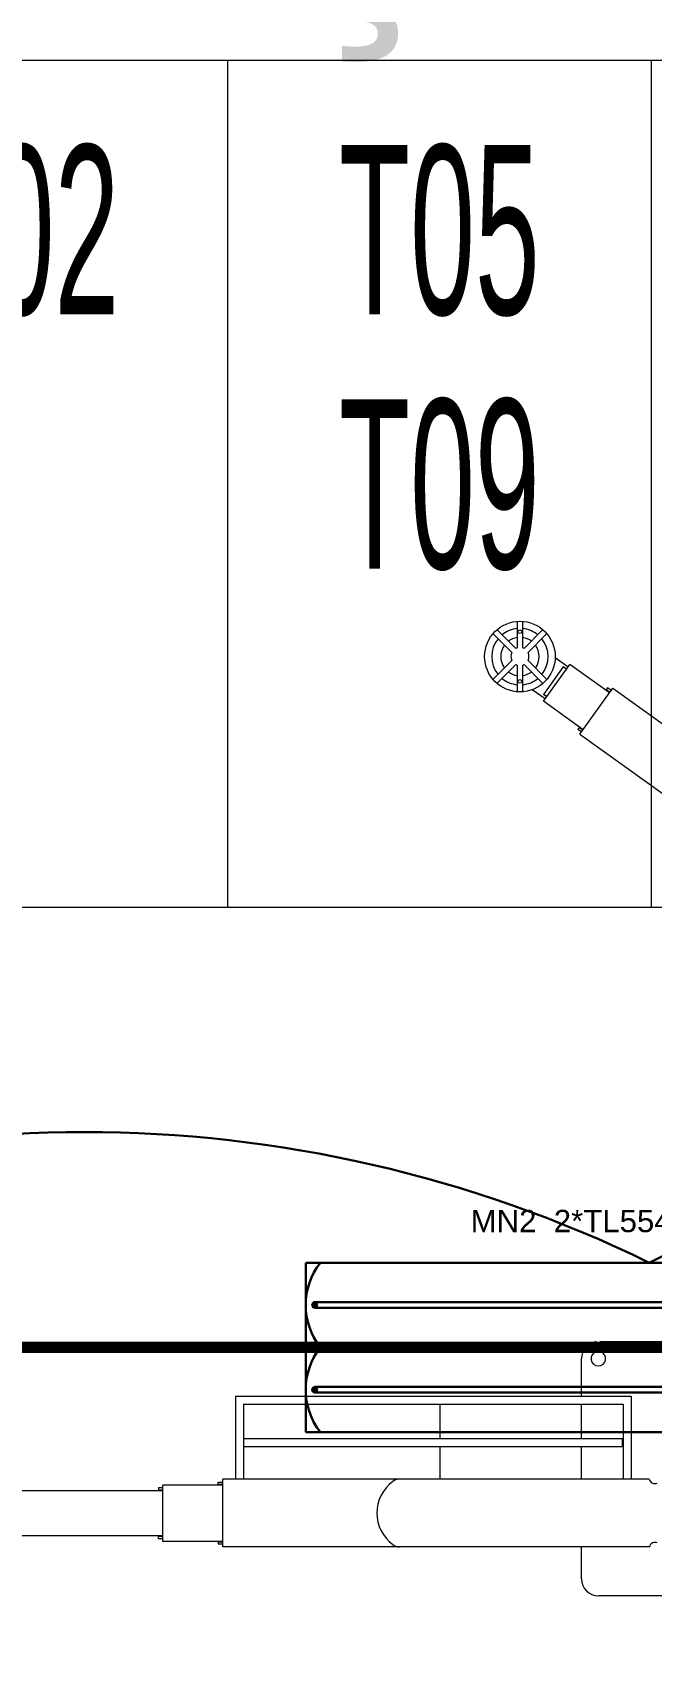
# Model space of a CAD drawing. Header units: metres. Extents: x -13316 to 152404, y -3899 to 30226.
# Drawn here: x 5270.8 to 5380.4, y 3906.3 to 4192.8 of the extents above; entities that cross this region are included whole.
import ezdxf
from ezdxf.enums import TextEntityAlignment as Align

# ---------------------------------------------------------------- set-up
doc = ezdxf.new("R2010")
doc.units = ezdxf.units.M
doc.header["$LTSCALE"] = 100
doc.header["$MEASUREMENT"] = 0
doc.linetypes.add('HIDDEN', pattern=[0.375, 0.25, -0.125])
doc.layers.get('0').update_dxf_attribs({"color": 9, "lineweight": 9})
for name, color, linetype, lineweight in [('06D', 9, 'Continuous', 9), ('21_mahal200', 9, 'Continuous', 9), ('32-ekipman', 9, 'Continuous', 9), ('E-2x54 W SIVAÜSTÜ FLUORESAN YÜKSEK TAVAN ARMATÜRÜ', 7, 'Continuous', 30), ('E-KABLO', 7, 'Continuous', 30)]:
    doc.layers.add(name, color=color, linetype=linetype, lineweight=lineweight)
doc.styles.add('Arial', font='arial.ttf', dxfattribs={"height": 2.5})
doc.styles.add('MuuM_TEXT-STANDART', font='ARIALN.TTF')

# ---------------------------------------------------------------- blocks, each defined once
blk = doc.blocks.new('2x54 W SIVAÜSTÜ FLUORESAN YÜKSEK TAVAN ARMATÜRÜ')
at = {"layer": 'E-2x54 W SIVAÜSTÜ FLUORESAN YÜKSEK TAVAN ARMATÜRÜ', "color": 4}
for p, q in [((-60.8, 15), (-60.8, -15)), ((-60.8, 15), (60.8, 15)), ((60.8, 15), (60.8, 0)), ((-60, 0), (-15, 0)), ((15, 0), (60, 0)), ((60.8, 0), (60.8, -15)), ((-60.8, -15), (60.8, -15))]:
    blk.add_line(p, q, dxfattribs=at)
at = {"layer": 'E-2x54 W SIVAÜSTÜ FLUORESAN YÜKSEK TAVAN ARMATÜRÜ', "color": 7}
for p, q in [((-59.27, 8.01), (59.32, 8.01)), ((-59.16, 7.01), (59.44, 7)), ((-60.8, 0), (60.8, 0)), ((-59.27, -6.99), (59.32, -6.99)), ((-59.16, -7.99), (59.44, -8))]:
    blk.add_line(p, q, dxfattribs=at)
for centre in [(-59.23, 7.63), (-59.23, 7.33), (59.36, 7.63), (59.36, 7.33), (-59.23, -7.37), (-59.23, -7.67), (59.36, -7.37), (59.36, -7.67)]:
    blk.add_circle(centre, 0.11, dxfattribs=at)
for centre, radius, start, end in [((-48.66, 7.5), 12.14, 141.86, 218.14), ((48.66, 7.5), 12.14, 321.86, 38.14), ((-59.12, 7.51), 0.515, 106.8674, 266.7612), ((-59.32, 7.49), 0.519, 289.2244, 84.4042), ((59.47, 7.51), 0.515, 106.8674, 266.7612), ((59.27, 7.49), 0.519, 289.2244, 84.4042), ((-48.66, -7.5), 12.14, 141.86, 218.14), ((48.66, -7.5), 12.14, 321.86, 38.14), ((-59.12, -7.49), 0.515, 106.8674, 266.7612), ((-59.32, -7.51), 0.519, 289.2244, 84.4042), ((59.47, -7.49), 0.515, 106.8674, 266.7612), ((59.27, -7.51), 0.519, 289.2244, 84.4042)]:
    blk.add_arc(centre, radius, start, end, dxfattribs=at)
at = {"layer": 'E-2x54 W SIVAÜSTÜ FLUORESAN YÜKSEK TAVAN ARMATÜRÜ', "color": 7, "style": 'Arial'}
blk.add_text('MN2  2*TL554U-SP/CM LB', height=3.9508, dxfattribs=at).set_placement((-31.61, 20.4))
blk = doc.blocks.new('p-işyeri')
at = {"color": 0, "const_width": 2}
blk.add_lwpolyline([(200, 0), (200, 700), (-200, 700), (-200, 0)], close=True, dxfattribs=at)
blk = doc.blocks.new('A$C61080231')
for p, q in [((340.6, 297.71), (340.6, 348.4)), ((348.6, 297.71), (348.6, 348.4)), ((340.1, 297.71), (340.1, 298.51)), ((340.1, 298.51), (340.6, 298.51)), ((340.5, 297.71), (340.5, 298.51)), ((349.1, 298.51), (348.6, 298.51)), ((348.7, 297.71), (348.7, 298.51)), ((349.1, 297.71), (349.1, 298.51)), ((339.6, 287.13), (339.6, 297.71)), ((339.6, 297.71), (349.6, 297.71)), ((349.6, 287.13), (349.6, 297.71)), ((338.65, 255.83), (338.65, 287.13)), ((338.65, 287.13), (350.65, 287.13)), ((339.2, 287.93), (339.2, 287.13)), ((339.55, 287.93), (339.2, 287.93)), ((339.55, 287.93), (339.55, 287.13)), ((339.6, 287.93), (339.55, 287.93)), ((349.75, 287.93), (349.6, 287.93)), ((349.75, 287.93), (349.75, 287.13)), ((349.75, 287.93), (350.1, 287.93)), ((350.1, 287.93), (350.1, 287.13)), ((350.65, 255.83), (350.65, 287.13)), ((350.65, 284.83), (365.31, 284.83)), ((365.31, 284.83), (365.31, 214.83)), ((363.91, 283.43), (350.65, 283.43)), ((356.45, 283.43), (356.45, 216.43)), ((357.85, 283.43), (357.85, 216.43)), ((363.91, 283.43), (363.91, 216.23)), ((338.65, 211.61), (338.65, 255.83)), ((350.65, 211.61), (350.65, 255.83)), ((350.65, 248.63), (356.45, 248.63)), ((357.85, 248.63), (363.91, 248.63)), ((333, 223.63), (338.65, 223.63)), ((350.65, 223.63), (356.45, 223.63)), ((357.85, 223.63), (363.91, 223.63)), ((365.31, 223.63), (372, 223.63)), ((330, 191.63), (330, 220.63)), ((373.52, 220.83), (374.65, 220.83)), ((374.7, 220.43), (373.52, 220.43)), ((375, 220.13), (375, 200.63)), ((363.91, 216.23), (350.65, 216.23)), ((357.85, 216.43), (356.45, 216.43)), ((365.31, 214.83), (350.65, 214.83))]:
    blk.add_line(p, q)
for centre, radius, start, end in [((344.65, 252.83), 7, 36.8699, 143.1301), ((340.65, 255.83), 2, 143.1301, 180), ((348.65, 255.83), 2, 0, 36.8699), ((333, 220.63), 3, 90, 180), ((372, 220.63), 3, 10.6719, 90), ((372, 220.63), 1.3, 18.21, 341.79), ((373.52, 221.13), 0.3, 198.21, 270), ((374.65, 221.13), 0.3, 270, 10.6719), ((373.52, 220.13), 0.3, 90, 161.79), ((374.7, 220.13), 0.3, 360, 90), ((338.45, 210.63), 1, 334.1581, 78.463), ((350.85, 210.63), 1, 101.537, 205.8419)]:
    blk.add_arc(centre, radius, start, end)
blk = doc.blocks.new('A$C65BA13D8')
for p, q in [((70.87, 181.97), (67.57, 185.27)), ((71.58, 182.68), (68.28, 185.98)), ((76.32, 185.98), (73.02, 182.68)), ((77.03, 185.27), (73.73, 181.97)), ((70.78, 181.75), (66.12, 181.75)), ((66.12, 180.75), (70.78, 180.75)), ((70.87, 180.53), (67.57, 177.23)), ((77.03, 177.23), (73.73, 180.53)), ((78.48, 181.75), (73.82, 181.75)), ((73.82, 180.75), (78.48, 180.75)), ((64.8, 176.78), (66.44, 179.08)), ((71.58, 179.82), (68.28, 176.53)), ((76.32, 176.53), (73.02, 179.82)), ((59.36, 170.05), (64.39, 177.08)), ((64.39, 177.08), (70.89, 172.42)), ((65.2, 176.49), (65.61, 177.06)), ((70.49, 173.57), (65.61, 177.06)), ((72.13, 175.01), (70.49, 172.71)), ((65.87, 165.4), (70.89, 172.42)), ((70.08, 173), (70.49, 173.57)), ((58.55, 170.64), (32.76, 134.62)), ((58.55, 170.64), (66.68, 164.81)), ((58.95, 170.34), (59.42, 171)), ((59.28, 170.11), (59.75, 170.76)), ((59.83, 170.7), (59.42, 171)), ((66.68, 164.81), (45.06, 134.62)), ((65.95, 165.34), (66.41, 165.99)), ((66.27, 165.1), (66.74, 165.75)), ((66.74, 165.75), (66.33, 166.05))]:
    blk.add_line(p, q)
for centre, radius in [((72.3, 181.25), 6.25), ((67.9, 181.25), 0.325), ((76.7, 181.25), 0.325)]:
    blk.add_circle(centre, radius)
for radius, start, end in [(5, 50.7388, 129.2607), (5, 140.7391, 174.261), (3.4, 53.4564, 126.5428), (5, 5.739, 39.2605), (5, 185.7394, 219.2612), (3.4, 143.4567, 171.5437), (3.4, 188.4569, 216.5438), (1.6, 153.2109, 161.7902), (1.6, 198.211, 206.7903), (1.6, 63.2086, 116.7897), (1.6, 18.21, 26.7894), (1.6, 333.2094, 341.7888), (3.4, 8.4562, 36.5433), (3.4, 323.4562, 351.5432), (5, 320.7392, 354.2606), (3.4, 233.4576, 306.5432), (1.6, 243.2109, 296.7908), (5, 230.7395, 309.261)]:
    blk.add_arc((72.3, 181.25), radius, start, end)
blk = doc.blocks.new('0_roomno2')
blk.add_lwpolyline([(19.375, -10.5), (0, -10.5), (0, 0), (19.375, 0)], close=True)
for points in [[(0, -3), (19.375, -3)], [(11.875, -3), (11.875, -10.5)], [(15.625, -3), (15.625, -10.5)]]:
    blk.add_lwpolyline(points)
at = {"style": 'Arial'}
blk.add_attdef('ODANO', (0, 1.17), '', height=2, dxfattribs=at)
blk.add_attdef('MEKANADI', text='', height=2, dxfattribs=at).set_placement((0.35, -3), align=Align.BOTTOM_LEFT)
at = {"style": 'MuuM_TEXT-STANDART', "width": 0.6}
for tag, p in [('YER01', (10, -4.5)), ('TAVAN01', (13.75, -4.5)), ('DUVAR01', (17.5, -4.5)), ('YER02', (10, -6.75)), ('TAVAN02', (13.75, -6.75)), ('DUVAR02', (17.5, -6.75)), ('YER03', (10, -9)), ('TAVAN03', (13.75, -9)), ('DUVAR03', (17.5, -9))]:
    blk.add_attdef(tag, text='', height=1.5, dxfattribs=at).set_placement(p, align=Align.MIDDLE_CENTER)
for tag, p in [('M2', (0.35, -4.875)), ('TEMIZTAVANYUKSEKLIGI', (1.8, -8.608))]:
    blk.add_attdef(tag, text='', height=1.5, dxfattribs=at).set_placement(p, align=Align.MIDDLE_LEFT)
blk = doc.blocks.new('2.bod.Mimari')
at = {"layer": '06D', "color": 89, "linetype": 'HIDDEN', "true_color": 0x2e4d23, "rotation": 90}
for p in [(5440, -4790), (5440, -5190)]:
    blk.add_blockref('p-işyeri', p, dxfattribs=at)
at = {"layer": '21_mahal200'}
ref = blk.add_blockref('0_roomno2', (4747.86, -4702.13), dxfattribs=dict(at, xscale=20, yscale=20, zscale=20))
ref.add_attrib('MEKANADI', 'ATÖLYE ŞEFİ', dxfattribs={"layer": '0', "height": 40, "style": 'Arial'}).set_placement((4754.86, -4762.13), align=Align.BOTTOM_LEFT)
ref.add_attrib('YER01', 'Y02', dxfattribs={"layer": '0', "height": 30, "style": 'MuuM_TEXT-STANDART', "width": 0.6}).set_placement((4947.86, -4792.13), align=Align.MIDDLE_CENTER)
ref.add_attrib('TAVAN01', 'T05', dxfattribs={"layer": '0', "height": 30, "style": 'MuuM_TEXT-STANDART', "width": 0.6}).set_placement((5022.86, -4792.13), align=Align.MIDDLE_CENTER)
ref.add_attrib('TAVAN02', 'T09', dxfattribs={"layer": '0', "height": 30, "style": 'MuuM_TEXT-STANDART', "width": 0.6}).set_placement((5022.86, -4837.13), align=Align.MIDDLE_CENTER)
at = {"layer": '32-ekipman', "ltscale": 2}
for name, p, rotation in [('A$C65BA13D8', (5218.37, -4940), 89.99999999999999), ('A$C61080231', (5271.63, -5363.97), 90)]:
    blk.add_blockref(name, p, dxfattribs=dict(at, rotation=rotation))

msp = doc.modelspace()

# ---------------------------------------------------------------- linework, layer by layer
at = {"layer": 'E-KABLO', "color": 6}
for centre in [(5280, 3770.41), (5480, 3770.41)]:
    msp.add_arc(centre, 227.72, 63.9511, 116.0489, dxfattribs=at)

# ---------------------------------------------------------------- block references
msp.add_blockref('2.bod.Mimari', (320, 8950))
at = {"layer": 'E-2x54 W SIVAÜSTÜ FLUORESAN YÜKSEK TAVAN ARMATÜRÜ', "color": 6}
msp.add_blockref('2x54 W SIVAÜSTÜ FLUORESAN YÜKSEK TAVAN ARMATÜRÜ', (5380, 3960), dxfattribs=at)

doc.saveas('drawing.dxf')
